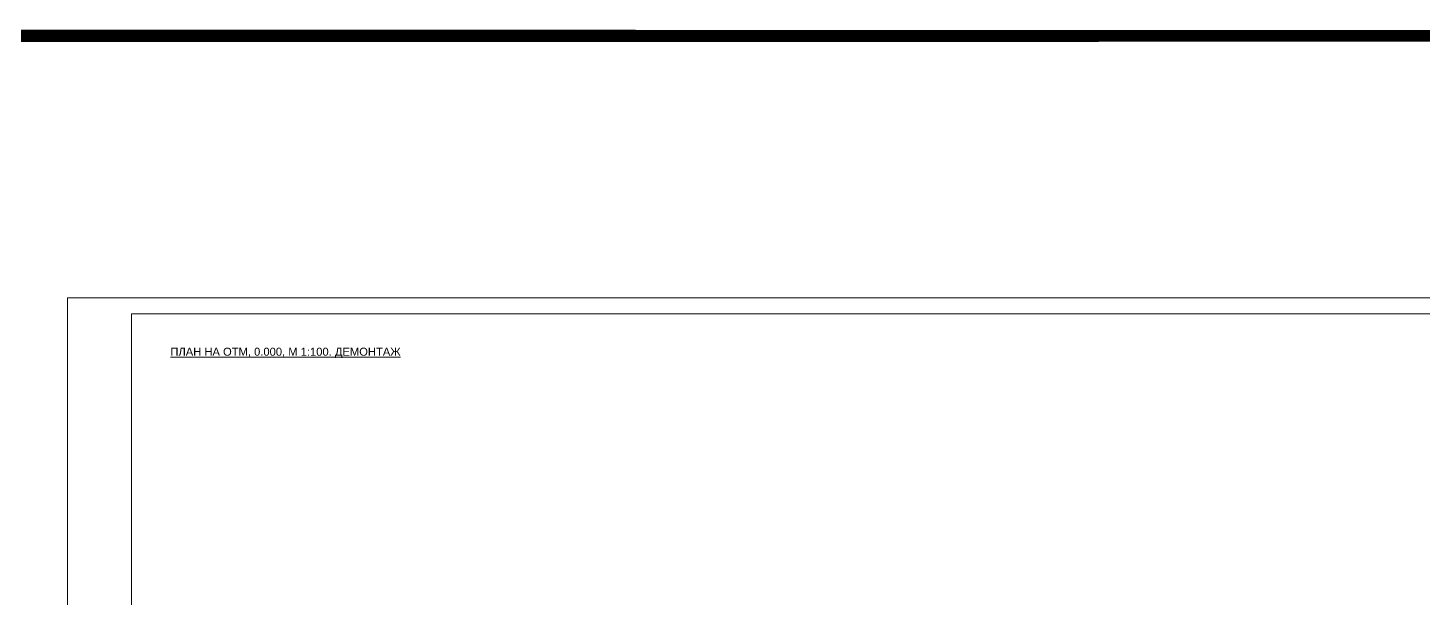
# Model space of a CAD drawing. Header units: metres. Extents: x -443 to 179, y -184 to -91.
# Drawn here: x -209.64 to -166.06, y -157.17 to -139.35 of the extents above; entities that cross this region are included whole.
import ezdxf
from ezdxf.enums import TextEntityAlignment as Align

# ---------------------------------------------------------------- set-up
doc = ezdxf.new("R2010")
doc.units = ezdxf.units.M
doc.header["$MEASUREMENT"] = 0
doc.layers.add('Level 50', color=7, linetype='Continuous', lineweight=0)
doc.styles.add('Style-Arial', font='arial.ttf')

msp = doc.modelspace()

# ---------------------------------------------------------------- linework, layer by layer
at = {"color": 1, "linetype": 'Continuous', "lineweight": 13}
msp.add_lwpolyline([(-442.29268327, -139.59917875, 0.5, 0.2, 0), (179.07218429, -139.59917875, 0.2, 0.2, 0), (179.07218429, -183.59219554, 0.2, 0.2, 0), (-442.29268327, -183.59219554, 0.2, 0.2, 0)], format="xyseb", close=True, dxfattribs=at)
at = {"color": 7, "linetype": 'Continuous', "lineweight": 13}
msp.add_lwpolyline([(-208.40296183, -147.78575835), (-145.40296183, -147.78575835), (-145.40296183, -177.48575835), (-208.40296183, -177.48575835)], close=True, dxfattribs=at)
at = {"layer": 'Level 50', "color": 7, "linetype": 'Continuous', "lineweight": 13}
for q in [(-206.40296183, -176.98575835), (-145.90296183, -148.28575835)]:
    msp.add_line((-206.40296183, -148.28575835), q, dxfattribs=at)

# ---------------------------------------------------------------- texts
at = {"color": 7, "linetype": 'Continuous', "lineweight": 13, "style": 'Style-Arial'}
msp.add_text('%%UПЛАН НА ОТМ, 0.000, М 1:100. ДЕМОНТАЖ', height=0.25, dxfattribs=at).set_placement((-205.18918992, -149.34429457), align=Align.TOP_LEFT)

doc.saveas('drawing.dxf')
